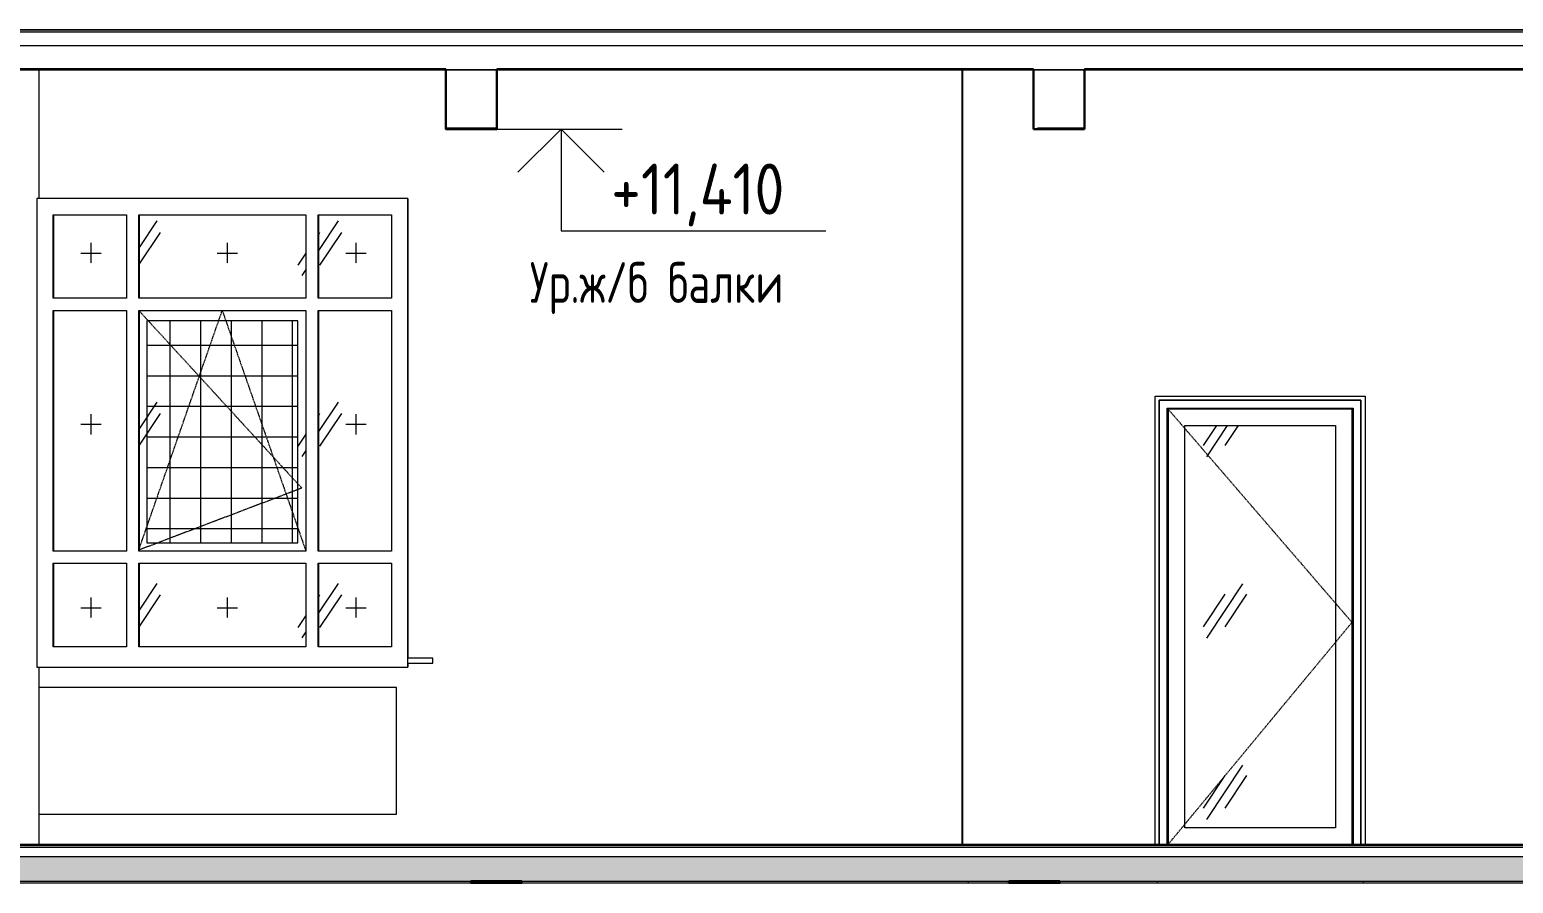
# Model space of a CAD drawing. Header units: millimetres. Extents: x -3929 to 624051, y 52832 to 514950.
# Drawn here: x 590151 to 597431, y 120456 to 124643 of the extents above; entities that cross this region are included whole.
import ezdxf

# ---------------------------------------------------------------- set-up
doc = ezdxf.new("R2010")
doc.units = ezdxf.units.MM
doc.linetypes.add('ADSK_Штриховая_ш2 п1_5', pattern=[4.5, 3, -1.5])
doc.linetypes.add('ADSK_Штриховая_ш3 п1_5', pattern=[4.5, 3, -1.5])
for name, color, linetype, lineweight in [('Аннотация', 7, 'Continuous', 18), ('Двери', 7, 'Continuous', 9), ('Каркас', 7, 'Continuous', 18), ('Окна', 7, 'Continuous', 9), ('Отметки', 7, 'Continuous', 9), ('Перекрытие', 7, 'Continuous', 18), ('Потолки', 7, 'Continuous', 9), ('Стены внутренние', 7, 'Continuous', 18), ('Стены наружные', 7, 'Continuous', 18), ('Узлы', 7, 'Continuous', 18), ('ШТРИХОВКА', 252, 'Continuous', 15)]:
    doc.layers.add(name, color=color, linetype=linetype, lineweight=lineweight)
doc.layers.add('Линии', color=7, linetype='Continuous', lineweight=9, true_color=0x00a600)
doc.styles.add('GOST Common_1', font='GOST_Common.ttf', dxfattribs={"width": 0.9, "height": 250})
doc.styles.add('GOST Common_3', font='GOST_Common.ttf', dxfattribs={"width": 0.8, "height": 350})
pattern_1 = [(236.31, (24482.36, 9022.3), (-888.9976, -1778), [320.533, -2884.8]), (236.31, (24500.14, 8968.96), (-888.9976, -1778), [192.32, -3013.01]), (236.31, (24393.46, 8968.96), (-888.9976, -1778), [192.32, -3013.01])]
pattern_2 = [(0, (580790.93, 121145.93), (406.4, 101.6), [33.528, -271.272, 33.528, -271.272, -1625.6]), (0, (580790.93, 121145.93), (406.4, 101.6), [-609.6, 33.528, -576.072, 33.528, -271.272, -711.2]), (0, (580790.93, 121145.93), (406.4, 101.6), [-1524, 33.528, -169.672, 33.528, -474.472]), (120, (580943.33, 121196.73), (-291.1882, 301.15272), [33.528, -271.272, 33.528, -271.272, -1625.6]), (120, (580943.33, 121196.73), (-291.1882, 301.15272), [-609.6, 33.528, -576.072, 33.528, -271.272, -711.2]), (120, (580943.33, 121196.73), (-291.1882, 301.15272), [-1524, 33.528, -169.672, 33.528, -474.472]), (240, (580994.13, 121399.93), (-115.2118, -402.75272), [33.528, -271.272, 33.528, -271.272, -1625.6]), (240, (580994.13, 121399.93), (-115.2118, -402.75272), [-609.6, 33.528, -576.072, 33.528, -271.272, -711.2]), (240, (580994.13, 121399.93), (-115.2118, -402.75272), [-1524, 33.528, -169.672, 33.528, -474.472])]

# ---------------------------------------------------------------- blocks, each defined once
blk = doc.blocks.new('АС_Дверь_Однопольная_Алюминиевая - 1030х2200 алюм ост с мат_плёнкой Д19л-4640845-Разрез 1-1')
at = {"layer": 'Двери'}
h = blk.add_hatch(dxfattribs=at)
h.set_pattern_fill('FP_26', color=256, style=0, pattern_type=2)
h.set_pattern_definition([(236.31, (24475.97, 9022.3), (-888.998, -1778.001), [320.533, -2884.8]), (236.31, (24493.75, 8968.96), (-888.998, -1778.001), [192.32, -3013.015]), (236.31, (24387.07, 8968.96), (-888.998, -1778.001), [192.32, -3013.015])])
h.paths.add_polyline_path([(39104.5, 7982), (39710, 7982), (39710, 9955), (38970, 9955), (38970, 7982)])
for p, q in [((39835, 10080), (38845, 10080)), ((38845, 10080), (38845, 7900)), ((38845, 7900), (38845, 10080)), ((38845, 10080), (39835, 10080)), ((39835, 7900), (39835, 10080)), ((39835, 10080), (39835, 7900)), ((38884, 10041), (39796, 10041)), ((38884, 7900), (38884, 10041)), ((39791, 10036), (38889, 10036)), ((38889, 10036), (38889, 7901)), ((39791, 10036), (39791, 7901)), ((39796, 10041), (39796, 7900)), ((38970, 9955), (39710, 9955)), ((38970, 7982), (38970, 9955)), ((39710, 9955), (39710, 7982)), ((39710, 7982), (38970, 7982)), ((39791, 7901), (38889, 7901))]:
    blk.add_line(p, q, dxfattribs=at)
at = {"layer": 'Двери', "linetype": 'ADSK_Штриховая_ш2 п1_5'}
for p, q in [((39791, 8990), (38889, 10036)), ((38889, 7901), (39791, 8990))]:
    blk.add_line(p, q, dxfattribs=at)
blk = doc.blocks.new('окно трехпол с фрамугой - 1800 и 1820х2300_h___нов_ ок15-V315-Разрез 1-1')
at = {"layer": 'Окна', "true_color": 0x383e42}
h = blk.add_hatch(color=250, dxfattribs=at)
h.paths.add_polyline_path([(33418, 8870), (33420, 8870), (33420, 9280), (33418, 9280), (33418, 8875.6)])
h.paths.add_polyline_path([(34718, 8870), (34720, 8870), (34720, 9280), (34718, 9280), (34718, 8874.5)])
h.paths.add_polyline_path([(33838, 8870), (33840, 8870), (33840, 9280), (33838, 9280), (33838, 8883.7)])
h.paths.add_polyline_path([(33418, 9340), (33420, 9340), (33420, 10520), (33418, 10520), (33418, 9397.3)])
h.paths.add_polyline_path([(34718, 9340), (34720, 9340), (34720, 10520), (34718, 10520), (34718, 10021.6)])
h.paths.add_polyline_path([(33840, 9340), (33840, 10520), (33838, 10520), (33838, 9340)])
h.paths.add_polyline_path([(34718, 10580), (34720, 10580), (34720, 10990), (34718, 10990), (34718, 10785.6)])
h.paths.add_polyline_path([(33418, 10580), (33420, 10580), (33420, 10990), (33418, 10990), (33418, 10785.6)])
h.paths.add_polyline_path([(33838, 10580), (33840, 10580), (33840, 10990), (33838, 10990), (33838, 10785.6)])
at = {"layer": 'Окна'}
h = blk.add_hatch(dxfattribs=at)
h.set_pattern_fill('FP_34', color=256, style=0, pattern_type=2)
h.set_pattern_definition(pattern_1)
h.paths.add_polyline_path([(33878, 9340), (34658, 9340), (34658, 10520), (33840.1, 10520), (33840.1, 9340)])
h.paths.add_polyline_path([(33840.1, 10580), (34658, 10580), (34658, 10990), (33840.1, 10989.7), (33840.1, 10785.6)])
h = blk.add_hatch(dxfattribs=at)
h.set_pattern_fill('FP_34', color=256, style=0, pattern_type=2)
h.set_pattern_definition(pattern_1)
h.paths.add_polyline_path([(34720.1, 9340), (35078, 9340), (35078, 10520), (34720.1, 10520), (34720.1, 10021.6)])
h.paths.add_polyline_path([(34720.1, 10580), (35078, 10580), (35078, 10990), (34720.1, 10990), (34720.1, 10630.1)])
at = {"layer": 'Окна', "true_color": 0x383e42}
h = blk.add_hatch(color=250, dxfattribs=at)
h.paths.add_polyline_path([(33840, 8870), (33840.1, 8870), (33840, 8972.5)])
h.paths.add_polyline_path([(33840, 9340), (33840.1, 9340), (33840, 10021.6)])
h.paths.add_polyline_path([(33840, 10580), (33840.1, 10580), (33840, 10785.6)])
h = blk.add_hatch(color=250, dxfattribs=at)
h.paths.add_polyline_path([(34720, 8870), (34720.1, 8870), (34720, 8874.7)])
h.paths.add_polyline_path([(34720, 10580), (34720.1, 10580), (34720, 10785.6)])
at = {"layer": 'Окна'}
h = blk.add_hatch(dxfattribs=at)
h.set_pattern_fill('FP_34', color=256, style=0, pattern_type=2)
h.set_pattern_definition(pattern_1)
h.paths.add_polyline_path([(33840.1, 8870), (34658, 8870.3), (34658, 9280), (33840.1, 9280), (33840.1, 8972.5)])
h = blk.add_hatch(dxfattribs=at)
h.set_pattern_fill('FP_34', color=256, style=0, pattern_type=2)
h.set_pattern_definition(pattern_1)
h.paths.add_polyline_path([(34720.1, 8870), (35078, 8870), (35078, 9280), (34720.1, 9280), (34720.1, 8874.7)])
at = {"layer": 'Окна', "true_color": 0x383e42}
blk.add_hatch(color=250, dxfattribs=at).paths.add_polyline_path([(33420, 8870), (33420.1, 8870), (33420, 8872.5)])
h = blk.add_hatch(color=250, dxfattribs=at)
h.paths.add_polyline_path([(35158, 8770), (35159, 8770), (35158, 8770)])
h.paths.add_polyline_path([(35158, 8815), (35159, 8815), (35158, 8870)])
at = {"layer": 'Окна'}
for p, q in [((33420, 10990), (33420, 10580)), ((33420.1, 10990), (33420.1, 10580)), ((33840, 10990), (33840, 10579.9)), ((33840.1, 10990), (33840.1, 10579.8)), ((34720, 10990), (34720, 10580)), ((34720.1, 10990), (34720.1, 10580)), ((33420, 10520), (33420, 9340)), ((33420.1, 10520), (33420.1, 9340)), ((33840, 10520), (33840, 9340)), ((33840.1, 10520), (33840.1, 9340)), ((34720, 10520), (34720, 9340)), ((34720.1, 10520), (34720.1, 9340)), ((33420, 9280), (33420, 8870)), ((33420.1, 9280), (33420.1, 8870)), ((33840, 9280), (33840, 8870)), ((33840.1, 9280), (33840.1, 8870)), ((34720, 9280), (34720, 8870)), ((34720.1, 9280), (34720.1, 8870))]:
    blk.add_line(p, q, dxfattribs=at)
blk = doc.blocks.new('Высотные отметки - Стрелка вниз-12094-Разрез 1-1')
at = {"layer": 'Аннотация', "lineweight": 5}
for p, q in [((-1155.9, 15420), (-1755.9, 15420)), ((-1455.9, 15420), (-1668, 15207.9)), ((-1455.9, 15420), (-1455.9, 14920)), ((-1455.9, 15420), (-1243.8, 15207.9)), ((-1455.9, 14920), (-2755.9, 14920))]:
    blk.add_line(p, q, dxfattribs=at)

msp = doc.modelspace()

# ---------------------------------------------------------------- hatches: boundary and pattern name
at = {"layer": 'Узлы', "lineweight": 5, "true_color": 0x494949}
h = msp.add_hatch(dxfattribs=at)
h.set_pattern_fill('FP_44', color=251, style=0, pattern_type=2)
h.set_pattern_definition([(0, (580790.93, 121145.93), (0, 150), []), (90, (580790.93, 121145.93), (-150, 9e-15), [])])
h.paths.add_polyline_path([(590726.369, 122125.933), (591466.369, 122125.933), (591466.369, 123215.933), (590726.369, 123215.933), (590726.369, 122767.505)])
at = {"layer": 'ШТРИХОВКА'}
h = msp.add_hatch(dxfattribs=at)
h.set_pattern_fill('FP_29', color=252, style=0, pattern_type=2)
h.set_pattern_definition(pattern_2)
h.paths.add_polyline_path([(605731.564, 124630.933), (605771.974, 124630.933), (605771.974, 124640.933), (588822.265, 124640.933), (588822.265, 124630.933), (605601.181, 124630.933)])
h = msp.add_hatch(dxfattribs=at)
h.set_pattern_fill('FP_29', color=252, style=0, pattern_type=2)
h.set_pattern_definition(pattern_2)
h.paths.add_polyline_path([(605861.947, 120630.933), (605867.456, 120630.933), (605867.456, 120640.933), (578359.737, 120640.933), (578359.737, 120630.933), (605601.181, 120630.933)])
h = msp.add_hatch(dxfattribs=at)
h.set_pattern_fill('FP_38', color=252, style=0, pattern_type=2)
h.set_pattern_definition([(228.013, (581522.45, 122161.93), (-8127.9666, -9144.02968), [136.69, -13532.193]), (184.97, (581431.013, 122060.333), (12191.995474, 1016.05502), [234.562, -23221.62]), (132.51, (581197.333, 122040.01), (10159.91241, -11176.07977), [165.393, -16373.89]), (267.274, (580801.093, 121786.013), (1015.88953, 20320.00577), [213.602, -21146.575]), (292.834, (580790.933, 121572.653), (-5080.074175, 12191.97012), [209.453, -20735.923]), (357.274, (580872.213, 121379.613), (-20320.00577, 1015.88953), [213.602, -21146.575]), (37.694, (581085.573, 121369.453), (-13208.042725, -10159.944606), [282.477, -27965.247]), (72.255, (581309.093, 121542.173), (7112.12749, 22351.9589), [266.688, -26402.102]), (121.43, (581390.373, 121796.173), (-8128.10005, 13207.93827), [214.325, -21218.218]), (175.236, (581278.61, 121979.05), (11175.99406, -1016.06972), [244.685, -11989.575]), (222.397, (581034.773, 121999.373), (-12192.085586, -11175.907293), [316.431, -31326.709]), (138.814, (581806.93, 121775.85), (-7111.99222, 6096.00977), [108.002, -10692.226]), (171.469, (581725.653, 121846.973), (13207.99153, -2032.05404), [205.473, -20341.855]), (225, (581522.45, 121877.45), (1e-13, -1016), [143.684, -1293.157]), (203.199, (581451.33, 121999.37), (5079.98556, 2032.0367), [77.377, -7660.25]), (291.801, (581380.21, 121968.9), (-1015.9787, 3048.0072), [109.426, -5361.9]), (30.964, (581420.85, 121867.3), (3047.9913, 2032.0134), [177.728, -5746.52]), (161.565, (581573.25, 121958.73), (2031.999, -1016.0024), [128.515, -3084.36]), (16.39, (580790.933, 121968.89), (10159.97517, 3048.0812), [180.035, -17823.53]), (70.346, (580963.65, 122019.69), (-4064.03389, -11175.98797), [151.04, -14952.887]), (293.199, (581573.25, 122161.93), (-2032.0367, 5079.98556), [154.752, -7582.873]), (343.61, (581634.213, 122019.69), (-10159.97517, 3048.0812), [180.035, -17823.53]), (339.444, (580790.93, 121338.97), (-5080.0015, 2031.99615), [173.614, -8507.094]), (294.775, (580953.49, 121278.01), (-5079.9732, 11176.01259), [145.47, -14401.437]), (66.801, (581583.41, 121145.93), (2032.0367, 5079.98556), [154.752, -7582.873]), (17.354, (581644.373, 121288.17), (-13208.00149, -4063.99474), [170.313, -16860.95]), (69.444, (581085.57, 121145.93), (-2031.99615, -5080.0015), [86.807, -8593.9]), (101.31, (581522.45, 121145.93), (-1016.0048, 4063.999), [51.806, -5128.797]), (165.964, (581512.3, 121196.73), (3048.0036, -1015.9877), [209.453, -3979.62]), (186.009, (581309.093, 121247.53), (10159.99987, 1015.9998), [194.107, -19216.546]), (303.69, (581420.85, 121775.85), (-1015.9976, 2032.0017), [146.53, -3516.71]), (353.157, (581502.133, 121653.933), (17271.99206, -2032.068835), [255.823, -25326.404]), (60.945, (581756.13, 121623.45), (-4064.04974, -7111.97225), [104.603, -10355.757]), (90, (581806.9, 121714.9), (-1016, 1016), [60.96, -955.04]), (120.256, (581288.77, 121278.01), (4063.94492, -7112.03103), [141.147, -13973.576]), (48.013, (581217.65, 121399.93), (8127.9666, 9144.02968), [273.377, -13395.505]), (0, (581400.5, 121603.1), (1016, 1016), [264.16, -751.84]), (325.305, (581664.69, 121603.13), (-10160.01873, 7111.97318), [160.644, -15903.726]), (254.055, (581796.77, 121511.69), (-1015.9713, -4064.0072), [147.932, -7248.66]), (207.646, (581756.133, 121369.453), (-19303.995784, -10160.00796), [240.858, -23844.986]), (175.426, (581542.773, 121257.693), (-13207.99929, 1016.01778), [254.812, -25226.34])])
h.paths.add_polyline_path([(578359.737, 120465.933), (605867.456, 120465.933), (605867.456, 120585.933), (578359.737, 120585.933), (578359.737, 120475.535)])

# ---------------------------------------------------------------- linework, layer by layer
at = {"layer": 'Каркас', "lineweight": 30}
for p, q in [((592193.743, 124445.933), (592193.743, 124155.933)), ((592443.743, 124155.933), (592443.743, 124445.933)), ((595076.905, 124445.933), (595076.905, 124155.933)), ((595326.905, 124155.933), (595326.905, 124445.933)), ((592193.743, 124155.933), (592443.743, 124155.933)), ((595076.905, 124155.933), (595326.905, 124155.933)), ((592566.029, 120465.933), (592316.029, 120465.933)), ((592316.029, 120465.933), (592316.029, 120455.933)), ((592566.029, 120455.933), (592566.029, 120465.933)), ((595206.029, 120465.933), (594956.029, 120465.933)), ((594956.029, 120465.933), (594956.029, 120455.933)), ((595206.029, 120455.933), (595206.029, 120465.933))]:
    msp.add_line(p, q, dxfattribs=at)
at = {"layer": 'Каркас'}
for p, q in [((592443.743, 124445.933), (592193.743, 124445.933)), ((595326.905, 124445.933), (595076.905, 124445.933)), ((592316.029, 120455.933), (592566.029, 120455.933)), ((594956.029, 120455.933), (595206.029, 120455.933))]:
    msp.add_line(p, q, dxfattribs=at)
at = {"layer": 'Линии', "color": 7}
for p, q in [((592006.369, 123815.933), (590186.369, 123815.933)), ((590186.369, 123815.933), (590186.369, 121515.933)), ((592006.369, 121515.933), (592006.369, 123815.933)), ((590266.369, 123325.933), (590266.369, 123735.933)), ((590266.369, 123735.933), (590626.369, 123735.933)), ((590626.369, 123735.933), (590626.369, 123325.933)), ((590686.369, 123325.933), (590686.369, 123735.933)), ((590686.369, 123735.933), (591506.369, 123735.933)), ((591506.369, 123735.933), (591506.369, 123325.933)), ((591566.369, 123325.933), (591566.369, 123735.933)), ((591566.369, 123735.933), (591926.369, 123735.933)), ((591926.369, 123735.933), (591926.369, 123325.933)), ((590626.369, 123325.933), (590266.369, 123325.933)), ((591506.369, 123325.933), (590686.369, 123325.933)), ((591926.369, 123325.933), (591566.369, 123325.933)), ((590266.369, 123265.933), (590626.369, 123265.933)), ((590266.369, 122085.933), (590266.369, 123265.933)), ((590626.369, 123265.933), (590626.369, 122085.933)), ((590686.369, 123265.933), (591506.369, 123265.933)), ((590686.369, 122085.933), (590686.369, 123265.933)), ((591506.369, 123265.933), (591506.369, 122085.933)), ((591566.369, 123265.933), (591926.369, 123265.933)), ((591566.369, 122085.933), (591566.369, 123265.933)), ((591926.369, 123265.933), (591926.369, 122085.933)), ((591466.369, 123215.933), (590726.369, 123215.933)), ((590726.369, 123215.933), (590726.369, 122125.933)), ((591466.369, 122125.933), (591466.369, 123215.933)), ((590626.369, 122085.933), (590266.369, 122085.933)), ((591506.369, 122085.933), (590686.369, 122085.933)), ((590726.369, 122125.933), (591466.369, 122125.933)), ((591926.369, 122085.933), (591566.369, 122085.933)), ((590266.369, 122025.933), (590626.369, 122025.933)), ((590266.369, 121615.933), (590266.369, 122025.933)), ((590626.369, 122025.933), (590626.369, 121615.933)), ((590686.369, 122025.933), (591506.369, 122025.933)), ((590686.369, 121615.933), (590686.369, 122025.933)), ((591506.369, 122025.933), (591506.369, 121615.933)), ((591566.369, 122025.933), (591926.369, 122025.933)), ((591566.369, 121615.933), (591566.369, 122025.933)), ((591926.369, 122025.933), (591926.369, 121615.933)), ((590626.369, 121615.933), (590266.369, 121615.933)), ((591506.369, 121615.933), (590686.369, 121615.933)), ((591926.369, 121615.933), (591566.369, 121615.933)), ((590186.369, 121515.933), (592006.369, 121515.933))]:
    msp.add_line(p, q, dxfattribs=at)
at = {"layer": 'Линии', "color": 7, "linetype": 'ADSK_Штриховая_ш3 п1_5', "lineweight": 5}
for p, q in [((590401.792, 123547.613), (590501.792, 123547.613)), ((590451.792, 123597.613), (590451.792, 123497.613)), ((591070.405, 123547.613), (591170.405, 123547.613)), ((591120.405, 123597.613), (591120.405, 123497.613)), ((591702.197, 123547.613), (591802.197, 123547.613)), ((591752.197, 123597.613), (591752.197, 123497.613)), ((590686.369, 123265.933), (591486.369, 122394.588)), ((590686.369, 122090.568), (591095.942, 123265.933)), ((591095.942, 123265.933), (591506.369, 122085.933)), ((590451.792, 122757.613), (590451.792, 122657.613)), ((591752.197, 122757.613), (591752.197, 122657.613)), ((590401.792, 122707.613), (590501.792, 122707.613)), ((591702.197, 122707.613), (591802.197, 122707.613)), ((591486.369, 122394.588), (590686.369, 122090.568)), ((590401.792, 121807.613), (590501.792, 121807.613)), ((590451.792, 121857.613), (590451.792, 121757.613)), ((591070.405, 121807.613), (591170.405, 121807.613)), ((591120.405, 121857.613), (591120.405, 121757.613)), ((591702.197, 121807.613), (591802.197, 121807.613)), ((591752.197, 121857.613), (591752.197, 121757.613))]:
    msp.add_line(p, q, dxfattribs=at)
at = {"layer": 'Отметки', "lineweight": 5}
msp.add_line((592307.502, 124155.933), (592758.164, 124155.933), dxfattribs=at)
at = {"layer": 'Перекрытие'}
for p, q in [((605921.76, 124640.933), (583915.673, 124640.933)), ((609421.76, 124630.933), (587415.673, 124630.933)), ((592193.743, 124445.933), (592443.743, 124445.933)), ((595076.905, 124445.933), (595326.905, 124445.933)), ((592129.307, 121560.933), (592006.427, 121560.933)), ((592006.427, 121535.933), (592129.307, 121535.933)), ((592129.307, 121535.933), (592129.307, 121560.933)), ((611927.844, 120640.933), (556542.881, 120640.933)), ((611927.844, 120630.933), (556542.881, 120630.933)), ((605887.456, 120645.933), (556768.36, 120645.933)), ((611927.844, 120585.933), (556542.881, 120585.933)), ((592566.029, 120455.933), (592316.029, 120455.933)), ((595206.029, 120455.933), (594956.029, 120455.933)), ((595683.36, 120465.933), (595683.36, 120455.933)), ((596693.36, 120465.933), (596693.36, 120455.933))]:
    msp.add_line(p, q, dxfattribs=at)
at = {"layer": 'Перекрытие', "lineweight": 20}
for p, q in [((609421.76, 124643.383), (587415.673, 124643.383)), ((556847.926, 124565.933), (605818.36, 124565.933)), ((589643.743, 124445.933), (592193.743, 124445.933)), ((592443.743, 124445.933), (595076.905, 124445.933)), ((595326.905, 124445.933), (598417.272, 124445.933)), ((611927.844, 120643.383), (556542.881, 120643.383)), ((564125.673, 120465.933), (605867.456, 120465.933)), ((592316.029, 120455.933), (589801.029, 120455.933)), ((594956.029, 120455.933), (592566.029, 120455.933)), ((605947.456, 120455.933), (595206.029, 120455.933))]:
    msp.add_line(p, q, dxfattribs=at)
at = {"layer": 'Потолки', "lineweight": 18}
for p, q in [((592193.743, 124450.933), (589993.743, 124450.933)), ((591843.743, 124450.933), (591843.743, 124445.933)), ((592193.743, 124445.933), (592193.743, 124450.933)), ((592443.743, 124450.933), (592443.743, 124445.933)), ((592793.743, 124450.933), (592443.743, 124450.933)), ((595076.905, 124450.933), (592793.743, 124450.933)), ((592793.743, 124445.933), (592793.743, 124450.933)), ((594726.905, 124450.933), (594726.905, 124445.933)), ((595076.905, 124445.933), (595076.905, 124450.933)), ((595326.905, 124450.933), (595326.905, 124445.933)), ((595676.905, 124450.933), (595326.905, 124450.933)), ((598417.272, 124450.933), (595676.905, 124450.933)), ((595676.905, 124445.933), (595676.905, 124450.933)), ((592441.029, 124160.933), (592191.029, 124160.933)), ((592191.029, 124160.933), (592191.029, 124155.933)), ((592191.029, 124155.933), (592441.029, 124155.933)), ((592441.029, 124155.933), (592441.029, 124160.933)), ((595326.905, 124160.933), (595096.905, 124160.933)), ((595096.905, 124160.933), (595096.905, 124155.933)), ((595096.905, 124155.933), (595326.905, 124155.933)), ((595326.905, 124155.933), (595326.905, 124160.933))]:
    msp.add_line(p, q, dxfattribs=at)
at = {"layer": 'Стены внутренние'}
for p, q in [((594724.311, 124445.933), (594724.311, 120645.933)), ((594729.89, 120645.933), (594729.89, 124445.933)), ((595673.36, 120645.933), (595673.36, 122845.933)), ((595673.36, 122845.933), (596703.36, 122845.933)), ((596703.36, 122845.933), (596703.36, 120645.933)), ((591950.694, 121415.933), (590198.304, 121415.933)), ((591950.694, 120795.933), (591950.694, 121415.933)), ((590198.304, 120795.933), (591950.694, 120795.933)), ((594755.423, 120465.933), (594755.423, 120455.933))]:
    msp.add_line(p, q, dxfattribs=at)
at = {"layer": 'Стены наружные'}
for p, q in [((590198.304, 123815.933), (590198.304, 124445.933)), ((592007.369, 123815.933), (592007.369, 121560.933)), ((590198.304, 120645.933), (590198.304, 121515.933)), ((592007.369, 121535.933), (592007.369, 121515.933))]:
    msp.add_line(p, q, dxfattribs=at)

# ---------------------------------------------------------------- block references
at = {"layer": 'Двери'}
msp.add_blockref('АС_Дверь_Однопольная_Алюминиевая - 1030х2200 алюм ост с мат_плёнкой Д19л-4640845-Разрез 1-1', (556848.36, 112745.933), dxfattribs=at)
at = {"layer": 'Окна'}
msp.add_blockref('окно трехпол с фрамугой - 1800 и 1820х2300_h___нов_ ок15-V315-Разрез 1-1', (556848.36, 112745.933), dxfattribs=at)
at = {"layer": 'Отметки', "lineweight": 20, "extrusion": (0, 0, -1)}
msp.add_blockref('Высотные отметки - Стрелка вниз-12094-Разрез 1-1', (-591302.271, 108735.933), dxfattribs=at)

# ---------------------------------------------------------------- texts
at = {"layer": 'Аннотация', "lineweight": 9, "insert": (592604.864, 123503.285), "char_height": 200, "width": 1515.303, "attachment_point": 1, "line_spacing_factor": 1.022766, "style": 'GOST Common_3', "bg_fill": 2}
msp.add_mtext('\\pxt1.8,3.6,5.4,7.2,9,10.8,12.6,14.4,16.2,18,19.8,21.6,23.4,25.2,27,28.8,30.6,32.4,34.2,36,37.8,39.6,41.4,43.2,45,46.8,48.6,50.4,52.2,54,55.8,57.6;{Ур.ж/б балки}', dxfattribs=at)
at = {"layer": 'Отметки', "lineweight": 20, "insert": (593004.346, 123986.489), "char_height": 250, "width": 1089.16407, "attachment_point": 1, "line_spacing_factor": 1.022761, "style": 'GOST Common_1'}
msp.add_mtext('+11,410', dxfattribs=at)

doc.saveas('drawing.dxf')
